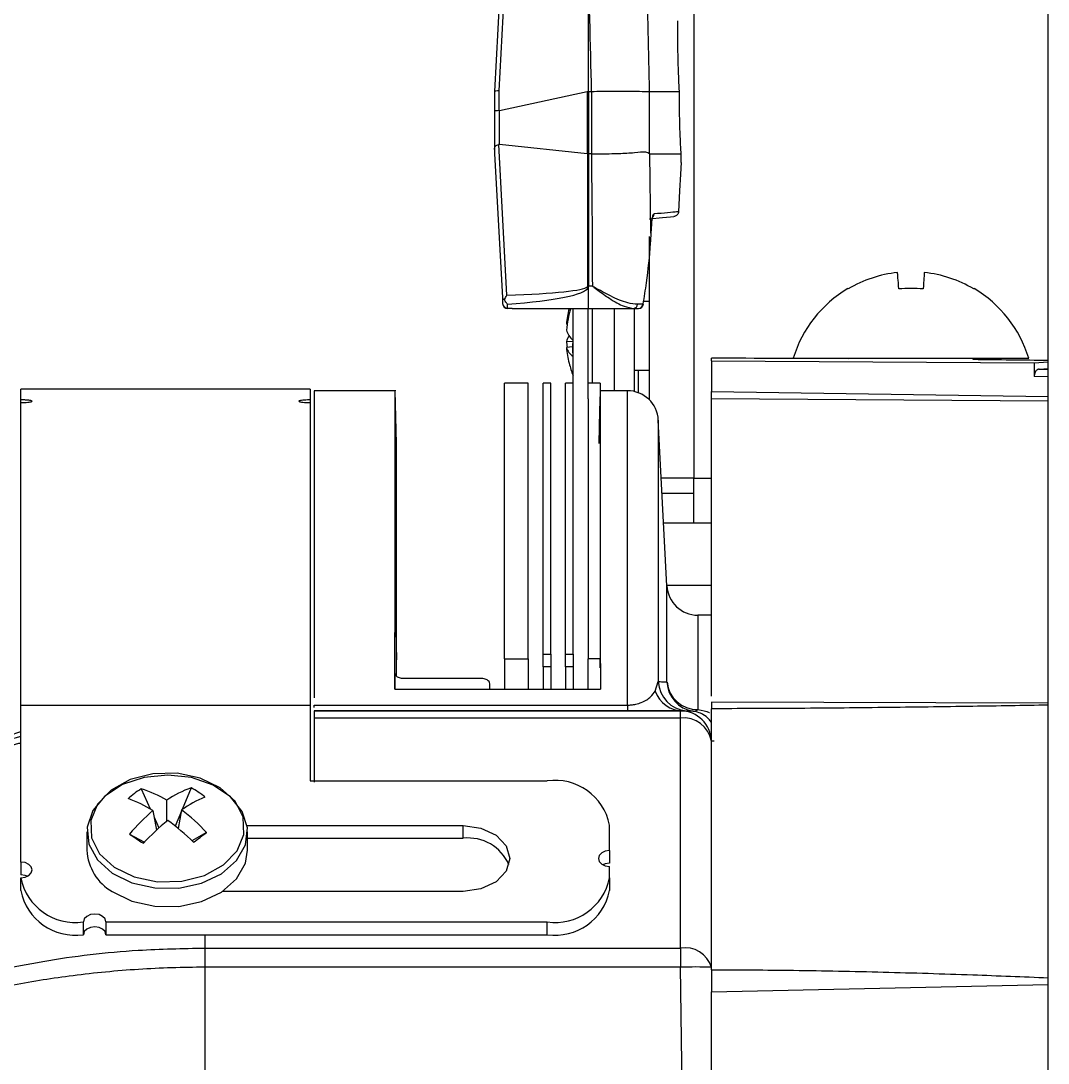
# Model space of a CAD drawing. Extents: x 2 to 136, y 1 to 99.
# Drawn here: x 101.47 to 103.529, y 47.302 to 49.391 of the extents above; entities that cross this region are included whole.
import ezdxf

# ---------------------------------------------------------------- set-up
doc = ezdxf.new("R2010")
doc.units = 0
doc.header["$MEASUREMENT"] = 0
doc.layers.add('OBJECT', color=7, linetype='CONTINUOUS')

msp = doc.modelspace()

# ---------------------------------------------------------------- linework, layer by layer
at = {"layer": 'OBJECT'}
for p, q in [((102.8194, 54.82), (102.8194, 48.475)), ((103.5294, 44.4974), (103.5294, 53.47)), ((102.4413, 49.6588), (102.4197, 49.25)), ((102.4292, 49.251), (102.4508, 49.6595)), ((102.6072, 49.5386), (102.6072, 49.2501)), ((102.4197, 49.25), (102.4197, 49.2108)), ((102.4197, 49.25), (102.4197, 49.25)), ((102.4292, 49.2114), (102.4292, 49.251)), ((102.4295, 49.2115), (102.6057, 49.2497)), ((102.6057, 49.2497), (102.6057, 49.1252)), ((102.6088, 49.125), (102.6088, 49.25)), ((102.6088, 49.25), (102.614, 49.25)), ((102.614, 49.25), (102.614, 49.125)), ((102.7306, 49.1255), (102.7306, 49.25)), ((102.7306, 49.25), (102.7306, 49.25)), ((102.7306, 49.25), (102.7902, 49.25)), ((102.4197, 49.2108), (102.4197, 49.1333)), ((102.4295, 49.1438), (102.4295, 49.2115)), ((102.4445, 48.8414), (102.4281, 49.1436)), ((102.6057, 49.1252), (102.4295, 49.1438)), ((102.4197, 49.1333), (102.4197, 49.125)), ((102.4197, 49.125), (102.4354, 48.8367)), ((102.6065, 49.1251), (102.608, 49.125)), ((102.6065, 48.8595), (102.6065, 49.1251)), ((102.608, 49.125), (102.608, 48.8595)), ((102.614, 49.125), (102.6088, 49.125)), ((102.7313, 49.125), (102.7306, 49.1255)), ((102.7331, 48.9658), (102.7313, 49.125)), ((102.7313, 49.125), (102.7936, 49.125)), ((102.7938, 49.1072), (102.7938, 49.1072)), ((102.7884, 49.0086), (102.7884, 49.0086)), ((102.7341, 48.9839), (102.7331, 48.9658)), ((102.7294, 48.9591), (102.7294, 48.6324)), ((102.6072, 48.8564), (102.6072, 48.815)), ((102.6165, 48.8595), (102.608, 48.8595)), ((103.1279, 48.8551), (103.1286, 48.8541)), ((102.7294, 48.829), (102.7178, 48.829)), ((102.446, 48.8151), (102.4457, 48.8234)), ((102.455, 48.815), (102.446, 48.8151)), ((102.455, 48.815), (102.6072, 48.815)), ((102.5772, 48.6335), (102.5772, 48.815)), ((102.6072, 48.815), (102.699, 48.815)), ((102.6072, 48.6335), (102.6072, 48.815)), ((102.616, 48.665), (102.616, 48.815)), ((102.6594, 48.815), (102.6594, 48.65)), ((102.699, 48.815), (102.7086, 48.815)), ((102.6994, 48.815), (102.6994, 48.6486)), ((102.717, 48.8236), (102.7064, 48.8233)), ((102.5653, 48.7832), (102.5639, 48.7833)), ((102.5639, 48.7486), (102.5765, 48.7494)), ((102.5761, 48.7382), (102.5639, 48.7367)), ((102.8544, 48.7097), (102.8544, 48.715)), ((102.8544, 48.7097), (103.5011, 48.7057)), ((102.8544, 48.7097), (102.8544, 48.6483)), ((103.0184, 48.715), (103.4904, 48.715)), ((103.1294, 48.715), (103.1294, 48.7143)), ((103.3794, 48.7123), (103.3794, 48.715)), ((103.5011, 48.7057), (103.5294, 48.7076)), ((103.5011, 48.7057), (103.5014, 48.6788)), ((102.6994, 48.691), (102.7294, 48.691)), ((102.7081, 48.6459), (102.7081, 48.691)), ((103.5112, 48.6933), (103.5294, 48.6945)), ((103.5112, 48.6933), (103.5294, 48.6928)), ((102.4874, 48.665), (102.4394, 48.665)), ((102.4394, 48.1128), (102.4394, 48.665)), ((102.4874, 48.1128), (102.4874, 48.665)), ((102.5323, 48.665), (102.5174, 48.665)), ((102.5174, 48.1217), (102.5174, 48.665)), ((102.5323, 48.1217), (102.5323, 48.665)), ((102.5772, 48.665), (102.5623, 48.665)), ((102.5623, 48.1217), (102.5623, 48.665)), ((102.6312, 48.665), (102.6072, 48.665)), ((102.6312, 48.665), (102.6312, 48.1128)), ((103.5294, 48.6781), (103.5014, 48.6788)), ((102.0504, 48.6529), (101.4704, 48.6529)), ((101.4704, 48.6316), (101.4704, 48.6529)), ((102.0504, 48.6529), (102.0504, 48.6316)), ((102.2207, 48.65), (102.0585, 48.65)), ((102.0585, 48.65), (102.0585, 48.0345)), ((102.2235, 48.5443), (102.2207, 48.6498)), ((102.6861, 48.65), (102.6312, 48.65)), ((102.6861, 48.0198), (102.6861, 48.65)), ((102.8544, 48.6483), (103.5294, 48.6385)), ((101.4704, 48.6262), (101.4704, 48.6316)), ((101.4704, 48.0199), (101.4704, 48.6262)), ((102.0504, 48.6316), (102.0504, 48.6262)), ((102.0504, 48.6262), (102.0504, 48.0199)), ((102.5772, 48.1217), (102.5772, 48.6335)), ((102.6072, 48.6335), (102.6072, 48.1128)), ((102.8544, 48.0376), (102.8544, 48.6337)), ((103.5294, 48.6288), (102.8544, 48.6337)), ((102.7654, 48.2588), (102.748, 48.5912)), ((102.748, 48.5912), (102.748, 48.0671)), ((102.2235, 48.1104), (102.2235, 48.545)), ((102.8194, 48.475), (102.7541, 48.475)), ((102.8194, 48.385), (102.8194, 48.475)), ((102.8194, 48.475), (102.8544, 48.475)), ((102.7557, 48.445), (102.8194, 48.445)), ((102.7588, 48.385), (102.8194, 48.385)), ((102.8194, 48.385), (102.8544, 48.385)), ((102.7653, 48.26), (102.8544, 48.26)), ((102.7654, 48.066), (102.7654, 48.2588)), ((102.2203, 48.2309), (102.2235, 48.1104)), ((102.8544, 48.2), (102.8273, 48.2)), ((102.8273, 48.2), (102.8273, 48.011)), ((102.5174, 48.1217), (102.5323, 48.1217)), ((102.5174, 48.0965), (102.5174, 48.1217)), ((102.5323, 48.1217), (102.5323, 48.0965)), ((102.5623, 48.1217), (102.5772, 48.1217)), ((102.5623, 48.0965), (102.5623, 48.1217)), ((102.5772, 48.1217), (102.5772, 48.0965)), ((102.2235, 48.1017), (102.2235, 48.1104)), ((102.2235, 48.1017), (102.2235, 48.1017)), ((102.2235, 48.0776), (102.2235, 48.1017)), ((102.4394, 48.1128), (102.4874, 48.1128)), ((102.4394, 48.1128), (102.4394, 48.052)), ((102.4874, 48.1128), (102.4874, 48.052)), ((102.5323, 48.0965), (102.5174, 48.0965)), ((102.5174, 48.0965), (102.5174, 48.052)), ((102.5323, 48.0965), (102.5323, 48.052)), ((102.5772, 48.0965), (102.5623, 48.0965)), ((102.5623, 48.0965), (102.5623, 48.052)), ((102.5772, 48.0965), (102.5772, 48.052)), ((102.6312, 48.1128), (102.6072, 48.1128)), ((102.6072, 48.052), (102.6072, 48.1128)), ((102.6312, 48.0948), (102.6312, 48.1128)), ((102.395, 48.0731), (102.2355, 48.0733)), ((102.4105, 48.052), (102.4102, 48.0628)), ((102.7418, 48.0478), (102.748, 48.0671)), ((102.2201, 48.052), (102.6319, 48.052)), ((101.4704, 47.7053), (101.4704, 48.0199)), ((101.4704, 48.0199), (102.0504, 48.0199)), ((102.0504, 48.0199), (102.0504, 47.8679)), ((102.0585, 48.0198), (102.6861, 48.0198)), ((102.0585, 48.0151), (102.0585, 48.0198)), ((102.6861, 48.0198), (102.6861, 48.0082)), ((103.5294, 48.0235), (102.8544, 48.0255)), ((102.8544, 47.4894), (102.8544, 48.0126)), ((102.0585, 48.0082), (102.7924, 48.0082)), ((102.0585, 48.0082), (102.0585, 47.9939)), ((102.0585, 48.0082), (102.0585, 48.0082)), ((102.6861, 48.0082), (102.0585, 48.0082)), ((102.7924, 47.9939), (102.0585, 47.9939)), ((102.0585, 47.9939), (102.0585, 47.8652)), ((102.7924, 48.0082), (102.7976, 48.0083)), ((102.7924, 47.9939), (102.7924, 48.0082)), ((102.7924, 47.5329), (102.7924, 47.9939)), ((102.8044, 48.008), (102.7976, 48.0083)), ((101.3463, 47.9255), (101.4704, 47.967)), ((102.8597, 47.9476), (102.8544, 47.9474)), ((102.0504, 47.8679), (102.5254, 47.8679)), ((101.7113, 47.8519), (101.7298, 47.8116)), ((101.8118, 47.854), (101.7935, 47.8103)), ((101.7632, 47.7875), (101.763, 47.8295)), ((101.7351, 47.8085), (101.7421, 47.7689)), ((101.7922, 47.8073), (101.7797, 47.7773)), ((101.7926, 47.8097), (101.786, 47.7722)), ((101.7375, 47.7949), (101.7472, 47.7737)), ((101.6029, 47.7659), (101.6029, 47.7289)), ((101.8425, 47.7646), (101.8132, 47.7481)), ((101.9239, 47.7785), (102.3569, 47.7785)), ((101.9249, 47.7289), (101.9249, 47.7659)), ((102.3569, 47.753), (102.3569, 47.7785)), ((102.6504, 47.7283), (102.6504, 47.7795)), ((101.6883, 47.7613), (101.718, 47.745)), ((101.9249, 47.753), (102.3569, 47.753)), ((102.6504, 47.7283), (102.6504, 47.7028)), ((101.4704, 47.7053), (101.4704, 47.6798)), ((102.6504, 47.6735), (102.6504, 47.6964)), ((101.4704, 47.648), (101.4704, 47.6735)), ((102.6504, 47.6735), (102.6504, 47.648)), ((102.3569, 47.6462), (101.8746, 47.6462)), ((101.5954, 47.5851), (101.5959, 47.5851)), ((101.5954, 47.5851), (101.5954, 47.5596)), ((101.5959, 47.5596), (101.5959, 47.5851)), ((101.6409, 47.5851), (102.5254, 47.5851)), ((101.6409, 47.5851), (101.6409, 47.5596)), ((102.5254, 47.5596), (102.5254, 47.5851)), ((101.5954, 47.5596), (101.5959, 47.5596)), ((101.6409, 47.5596), (102.5254, 47.5596)), ((101.8394, 47.5596), (101.8394, 47.5329)), ((101.8394, 47.5329), (101.8394, 47.4943)), ((101.8394, 47.5329), (102.7924, 47.5329)), ((102.7924, 47.5329), (102.7924, 47.4943)), ((101.8394, 47.4943), (101.8394, 47.2845)), ((102.7924, 47.4943), (101.8394, 47.4943)), ((102.7976, 47.159), (102.7924, 47.4943)), ((102.8544, 47.4449), (103.5294, 47.4598)), ((102.8544, 47.2772), (102.8544, 47.4449))]:
    msp.add_line(p, q, dxfattribs=at)
at = {"layer": 'OBJECT', "flags": 128}
for points in [[(102.7938, 49.1072), (102.7925, 49.0839), (102.7907, 49.051), (102.7884, 49.0086)], [(102.7306, 48.9949), (102.7563, 48.9972), (102.7725, 48.9986), (102.7793, 48.9992)], [(102.7334, 48.9658), (102.734, 48.9785), (102.7343, 48.9839)], [(102.7341, 48.9839), (102.7343, 48.9839), (102.7343, 48.9839)], [(102.7331, 48.9658), (102.7334, 48.9658), (102.7334, 48.9658)], [(103.23, 48.8541), (103.2296, 48.8605), (103.2291, 48.8663), (103.2287, 48.8714), (103.2284, 48.8759), (103.2281, 48.8797), (103.2279, 48.8828), (103.2277, 48.8853), (103.2276, 48.8871)], [(103.2811, 48.8871), (103.281, 48.8853), (103.2808, 48.8828), (103.2806, 48.8797), (103.2803, 48.8759), (103.28, 48.8714), (103.2796, 48.8663), (103.2792, 48.8605), (103.2787, 48.8541)], [(103.3801, 48.8541), (103.3804, 48.8545), (103.3807, 48.8548), (103.3808, 48.855), (103.3809, 48.8551)], [(102.4354, 48.8367), (102.4357, 48.8305), (102.4359, 48.8263), (102.436, 48.8245)], [(102.5639, 48.7486), (102.5646, 48.7416), (102.5653, 48.7368)], [(102.6312, 48.6481), (102.6302, 48.6094), (102.6285, 48.5442)], [(101.6535, 47.683), (101.693, 47.6637), (101.7387, 47.6535), (101.7867, 47.6532), (101.8327, 47.663), (101.8725, 47.6819), (101.9027, 47.7083), (101.9206, 47.7398), (101.9245, 47.7736), (101.9141, 47.8067), (101.8905, 47.8362), (101.8555, 47.8595), (101.8124, 47.8745), (101.765, 47.8797), (101.7175, 47.8749), (101.6741, 47.8604), (101.6387, 47.8375), (101.6144, 47.8083), (101.6034, 47.7752), (101.6066, 47.7414), (101.6239, 47.7097), (101.6535, 47.683)], [(101.6577, 47.6947), (101.6978, 47.6755), (101.7443, 47.6659), (101.7927, 47.6669), (101.8383, 47.6785), (101.8766, 47.6994), (101.9039, 47.7277), (101.9175, 47.7606), (101.916, 47.7949), (101.8996, 47.8271), (101.87, 47.8542), (101.83, 47.8735), (101.7835, 47.8831), (101.735, 47.8821), (101.6894, 47.8705), (101.6511, 47.8495), (101.6238, 47.8212), (101.6103, 47.7883), (101.6117, 47.7541), (101.6281, 47.7218), (101.6577, 47.6947)], [(102.3569, 47.7785), (102.3926, 47.7734), (102.423, 47.7591), (102.4432, 47.7377), (102.4504, 47.7124), (102.4432, 47.6871), (102.423, 47.6656), (102.3926, 47.6513), (102.3569, 47.6462)], [(101.6535, 47.646), (101.693, 47.6267), (101.7387, 47.6165), (101.7867, 47.6162), (101.8327, 47.626), (101.8725, 47.6449), (101.9027, 47.6713), (101.9206, 47.7028), (101.9249, 47.7289)], [(102.6504, 47.7283), (102.6417, 47.7271), (102.6345, 47.7236), (102.6296, 47.7184), (102.6279, 47.7124), (102.6296, 47.7063), (102.6345, 47.7011), (102.6417, 47.6977), (102.6504, 47.6964)], [(101.4704, 47.6735), (101.479, 47.6747), (101.4863, 47.6781), (101.4911, 47.6833), (101.4929, 47.6894), (101.4911, 47.6955), (101.4863, 47.7006), (101.479, 47.7041), (101.4704, 47.7053)], [(102.6504, 47.7028), (102.6417, 47.7016), (102.6369, 47.6996)], [(101.4839, 47.6767), (101.479, 47.6786), (101.4704, 47.6798)], [(101.6409, 47.5851), (101.6391, 47.5912), (101.6343, 47.5963), (101.627, 47.5998), (101.6184, 47.601), (101.6097, 47.5998), (101.6025, 47.5963), (101.5976, 47.5912), (101.5959, 47.5851)], [(101.6409, 47.5596), (101.6391, 47.5657), (101.6343, 47.5709), (101.627, 47.5743), (101.6184, 47.5755), (101.6097, 47.5743), (101.6025, 47.5709), (101.5976, 47.5657), (101.5959, 47.5596)]]:
    msp.add_lwpolyline(points, dxfattribs=at)
at = {"layer": 'OBJECT'}
for centre, radius, start, end in [((102.7294, 49.0048), 0.0101, 318.8477, 357.3899), ((103.2543, 48.6416), 0.2469, 96.217, 120.6029), ((103.2544, 48.6416), 0.2469, 59.397, 83.783), ((102.6972, 48.9511), 0.1305, 225.4916, 226.455), ((102.608, 48.9753), 0.1159, 269.2184, 269.9988), ((103.2544, 48.6434), 0.2466, 120.8571, 163.1157), ((103.2544, 48.5458), 0.3092, 85.4885, 94.5115), ((103.2544, 48.6434), 0.2466, 16.8843, 59.1429), ((102.446, 48.8251), 0.01, 183.1059, 269.191), ((102.446, 48.8251), 0.00999, 183.1446, 270.05), ((102.4459, 48.8157), 0.000648, 269.2043, 281.769), ((102.7666, 48.7535), 0.2035, 162.4081, 174.9558), ((102.7593, 48.7661), 0.1962, 165.615, 174.9746), ((102.6979, 48.8235), 0.00857, 277.2305, 358.6399), ((102.7079, 48.824), 0.00906, 274.3619, 357.1853), ((102.7086, 48.825), 0.01, 270, 350.7454), ((102.7192, 48.8345), 0.0111, 258.5186, 266.3385), ((102.606, 48.7842), 0.044, 196.9537, 228.1954), ((102.5979, 48.7395), 0.0352, 144.331, 164.9778), ((102.8174, 48.7352), 0.2413, 176.1519, 183.8481), ((102.5968, 48.747), 0.0345, 197.4615, 234.2794), ((102.7593, 48.7539), 0.1962, 185.0254, 194.3849), ((102.7832, 48.76), 0.2208, 194.3896, 201.1548), ((102.8544, -1.945), 50.66, 89.68898, 90), ((102.8544, -1.945), 50.66, 89.23656, 89.40622), ((102.6861, 48.588), 0.062, 3, 90), ((102.8273, 48.262), 0.062, 183, 270), ((102.8099, 48.0698), 0.062, 182.5109, 264.8716), ((102.8273, 48.069), 0.062, 182.7994, 260.9518), ((102.8255, 48.0713), 0.0603, 185.112, 271.7205), ((102.7982, 48.0682), 0.0599, 199.9391, 269.4293), ((102.7924, 47.9462), 0.062, 1.1518, 89.9956), ((102.7985, 47.9375), 0.0568, 10.0797, 96.1485), ((102.8187, 48.0205), 0.0128, 264.8306, 312.121), ((102.541, 47.7574), 0.1116, 11.4218, 98.0495), ((101.8125, 47.69), 0.1909, 122.0134, 131.8148), ((101.6486, 47.6366), 0.2242, 59.3224, 73.7603), ((101.8835, 47.651), 0.2153, 109.4641, 124.0334), ((101.7167, 47.6813), 0.1972, 51.5104, 61.1939), ((101.5948, 47.5788), 0.2692, 58.5879, 70.3695), ((101.9419, 47.5948), 0.2617, 113.0564, 124.7897), ((101.9864, 47.5125), 0.3883, 130.3341, 140.1593), ((101.5629, 47.5059), 0.3809, 42.7658, 52.8972), ((102.0919, 47.3925), 0.5139, 129.55, 137.0248), ((101.4708, 47.3894), 0.4959, 45.8155, 53.6481), ((100.3897, 49.6713), 2.3971, 306.5243, 307.3039), ((103.9101, 51.0694), 3.985, 236.1132, 236.5918), ((102.367, 47.6648), 0.0887, 23.0747, 96.5383), ((101.7038, 47.7337), 0.1011, 182.7052, 240.1438), ((101.5797, 47.6956), 0.1116, 191.4216, 278.0495), ((102.541, 47.6956), 0.1116, 261.9506, 348.5782), ((101.5797, 47.6701), 0.1116, 191.4217, 278.0494), ((102.541, 47.6701), 0.1116, 261.9507, 348.5781), ((102.8012, 47.478), 0.0556, 17.0333, 99.1637), ((102.8227, 46.5638), 0.9311, 88.0511, 91.8659)]:
    msp.add_arc(centre, radius, start, end, dxfattribs=at)
for centre, major_axis, ratio, start_param, end_param in [((100.5447, 45.2317), (0, 19.0675), 0.111038, 4.924724, 4.940236), ((102.4297, 49.2497), (0.01, -0.00026), 0.120424, 1.626333, 3.138416), ((102.6088, 50.228), (0.0064, 0.9787), 0.122438, 3.168969, 3.182058), ((102.6088, 50.2273), (0, 0.9773), 0.122785, 3.128502, 3.141593), ((102.614, 50.2273), (0, 0.9773), 0.122785, 3.141593, 3.144933), ((102.4297, 49.2108), (0.01, 0), 0.061163, 1.623156, 3.141593), ((102.4297, 49.293), (0.0005, 0.0816), 0.122438, 3.142789, 3.168969), ((102.4297, 49.1064), (-0.0006, 0.0374), 0.267094, 6.250695, 6.391296), ((102.6088, 48.6768), (-0.007, 0.4485), 0.267094, 6.244178, 6.250695), ((102.6088, 48.6772), (0, 0.4478), 0.267949, 0, 0.006511), ((102.614, 48.6772), (0, 0.4478), 0.267949, 6.278981, 6.283185), ((100.5447, 48.7672), (0, 7.8848), 0.262774, 4.724089, 4.75778), ((102.0369, 48.8672), (0.5695, -0.0078), 0.050872, 5.510552, 6.231217), ((102.0385, 48.875), (0.5695, -0.0157), 0.101686, 5.511659, 6.233323), ((102.0369, 48.8672), (0.5695, -0.0078), 0.050872, 6.231217, 6.283881), ((102.0385, 48.875), (0.5695, -0.0157), 0.101686, 6.233323, 6.285987)]:
    msp.add_ellipse(centre, major_axis=major_axis, ratio=ratio, start_param=start_param, end_param=end_param, dxfattribs=at)
for points, knots in [([(102.7306, 49.25), (102.7288, 49.3293), (102.7257, 49.4657), (102.7223, 49.6022), (102.7209, 49.6593)], [0, 0, 0, 0, 0.581449, 1, 1, 1, 1]), ([(102.7902, 49.25), (102.7894, 49.266), (102.788, 49.2979), (102.7871, 49.3407), (102.787, 49.3729), (102.7872, 49.3914), (102.7872, 49.3914), (102.7872, 49.3914)], [0, 0, 0, 0, 0.213189, 0.426374, 0.63981, 0.854211, 1, 1, 1, 1]), ([(102.6144, 49.25), (102.6279, 49.2503), (102.6548, 49.2508), (102.6905, 49.2507), (102.7179, 49.2499), (102.7264, 49.25), (102.7306, 49.25)], [0, 0, 0, 0, 0.253584, 0.507165, 0.760848, 1, 1, 1, 1]), ([(102.7937, 49.1252), (102.7932, 49.1343), (102.7922, 49.1526), (102.7907, 49.1947), (102.7902, 49.2289), (102.7902, 49.2475), (102.7902, 49.25)], [0, 0, 0, 0, 0.315107, 0.632944, 0.949791, 1, 1, 1, 1]), ([(102.4197, 49.1333), (102.4198, 49.1348), (102.4198, 49.1374), (102.421, 49.1399), (102.4231, 49.1415), (102.4256, 49.1426), (102.4274, 49.1433), (102.4281, 49.1436)], [0, 0, 0, 0, 0.2815028, 0.4771484, 0.6724625, 0.8784612, 1, 1, 1, 1]), ([(102.6145, 49.125), (102.6197, 49.1249), (102.6383, 49.1247), (102.6693, 49.1256), (102.7014, 49.1271), (102.7219, 49.1302), (102.7281, 49.1268), (102.7306, 49.1255)], [0, 0, 0, 0, 0.097508, 0.351331, 0.599304, 0.843154, 1, 1, 1, 1]), ([(102.7936, 49.125), (102.7936, 49.125), (102.7937, 49.125), (102.7937, 49.125), (102.7937, 49.1251), (102.7937, 49.1252), (102.7937, 49.1252)], [0, 0, 0, 0, 0.344886, 0.69197, 0.859659, 1, 1, 1, 1]), ([(102.7938, 49.1072), (102.7937, 49.1099), (102.7937, 49.1134), (102.7937, 49.123), (102.7936, 49.125)], [0, 0, 0, 0, 0.79181, 1, 1, 1, 1]), ([(102.7395, 49.0044), (102.739, 49.0041), (102.738, 49.0036), (102.7365, 48.9999), (102.7352, 48.9945), (102.7344, 48.9888), (102.7342, 48.9852), (102.7341, 48.9839)], [0, 0, 0, 0, 0.2190626, 0.4380204, 0.6592172, 0.8799982, 1, 1, 1, 1]), ([(102.7343, 48.9839), (102.7345, 48.9858), (102.7348, 48.9897), (102.7356, 48.9944), (102.7363, 48.9973), (102.7368, 48.9984), (102.7368, 48.9984), (102.7368, 48.9984)], [0, 0, 0, 0, 0.271922, 0.56306, 0.78177, 0.936438, 1, 1, 1, 1]), ([(102.7884, 49.0086), (102.7883, 49.0086), (102.7877, 49.0086), (102.7822, 49.0081), (102.7586, 49.006), (102.7395, 49.0044)], [0, 0, 0, 0, 0.0456532, 0.2282935, 1, 1, 1, 1]), ([(102.7884, 49.0086), (102.7883, 49.0075), (102.7879, 49.0053), (102.786, 49.0024), (102.7834, 49.0003), (102.781, 48.9994), (102.7797, 48.9993), (102.7793, 48.9992)], [0, 0, 0, 0, 0.2359137, 0.4718336, 0.7077527, 0.9254093, 1, 1, 1, 1]), ([(102.7331, 48.9658), (102.7327, 48.9591), (102.7306, 48.9259), (102.7259, 48.8783), (102.7193, 48.8378), (102.717, 48.8236)], [0, 0, 0, 0, 0.139683, 0.698663, 1, 1, 1, 1]), ([(102.7064, 48.8233), (102.7, 48.8239), (102.6837, 48.8254), (102.6536, 48.8386), (102.6296, 48.8517), (102.6177, 48.8588), (102.6166, 48.8594), (102.6165, 48.8595)], [0, 0, 0, 0, 0.244744, 0.626729, 0.967928, 0.996144, 1, 1, 1, 1]), ([(102.6165, 48.8595), (102.6166, 48.8594), (102.6176, 48.8586), (102.621, 48.856), (102.6321, 48.8475), (102.6525, 48.8332), (102.6779, 48.8183), (102.6926, 48.816), (102.699, 48.815)], [0, 0, 0, 0, 0.003659, 0.034965, 0.112488, 0.381452, 0.732442, 1, 1, 1, 1]), ([(102.4354, 48.8367), (102.4354, 48.8367), (102.4354, 48.8364), (102.4356, 48.8354), (102.4367, 48.834), (102.4384, 48.8331), (102.4395, 48.8327), (102.4398, 48.8326)], [0, 0, 0, 0, 0.017184, 0.202292, 0.556604, 0.898384, 1, 1, 1, 1]), ([(102.4398, 48.8326), (102.4413, 48.8354), (102.4428, 48.8383), (102.4444, 48.8414), (102.4445, 48.8414)], [0, 0, 0, 0, 0.980028, 1, 1, 1, 1]), ([(102.4457, 48.8234), (102.4456, 48.8234), (102.4442, 48.825), (102.4421, 48.8279), (102.4403, 48.8315), (102.4398, 48.8326)], [0, 0, 0, 0, 0.021184, 0.717124, 1, 1, 1, 1]), ([(103.5112, 48.6933), (103.5105, 48.6932), (103.5092, 48.693), (103.5072, 48.6919), (103.5056, 48.6905), (103.5038, 48.6883), (103.5025, 48.6857), (103.5016, 48.6822), (103.5015, 48.6802), (103.5014, 48.6788)], [0, 0, 0, 0, 0.152075, 0.292239, 0.422142, 0.539512, 0.75246, 0.836113, 1, 1, 1, 1]), ([(102.2203, 48.2309), (102.2204, 48.274), (102.2205, 48.3601), (102.2206, 48.4638), (102.2207, 48.5469), (102.2207, 48.607), (102.2207, 48.6401), (102.2207, 48.6539), (102.2207, 48.6499), (102.2207, 48.6498)], [0, 0, 0, 0, 0.164694, 0.329387, 0.498866, 0.668344, 0.833038, 0.997732, 1, 1, 1, 1]), ([(102.6312, 48.6481), (102.6312, 48.6473), (102.6312, 48.6457), (102.6313, 48.6146), (102.6313, 48.5609), (102.6314, 48.4825), (102.6315, 48.3745), (102.6316, 48.2352), (102.6318, 48.1133), (102.6319, 48.052)], [0, 0, 0, 0, 0.113769, 0.250999, 0.38823, 0.529447, 0.670665, 0.834511, 1, 1, 1, 1]), ([(102.8544, 48.6337), (102.8544, 48.634), (102.8544, 48.6344), (102.8544, 48.6359), (102.8544, 48.6375), (102.8544, 48.6393), (102.8544, 48.6414), (102.8544, 48.6443), (102.8544, 48.6467), (102.8544, 48.6483)], [0, 0, 0, 0, 0.22696, 0.339217, 0.451476, 0.56373, 0.675988, 0.788244, 1, 1, 1, 1]), ([(101.4704, 48.6262), (101.4729, 48.6262), (101.4779, 48.6263), (101.4846, 48.6268), (101.4897, 48.6275), (101.4927, 48.6284), (101.4932, 48.6293), (101.491, 48.6302), (101.4865, 48.6309), (101.4802, 48.6314), (101.4744, 48.6316), (101.4711, 48.6316), (101.4704, 48.6316)], [0, 0, 0, 0, 0.1063618, 0.2127134, 0.3194557, 0.426997, 0.5352335, 0.6437512, 0.7520407, 0.8597217, 0.9667095, 1, 1, 1, 1]), ([(102.0504, 48.6316), (102.0486, 48.6316), (102.0444, 48.6316), (102.0381, 48.6312), (102.0324, 48.6307), (102.0287, 48.6299), (102.0274, 48.629), (102.0288, 48.628), (102.0326, 48.6272), (102.0384, 48.6266), (102.0447, 48.6262), (102.0488, 48.6262), (102.0504, 48.6262)], [0, 0, 0, 0, 0.073488, 0.179791, 0.286365, 0.393528, 0.501387, 0.609762, 0.718227, 0.826269, 0.933534, 1, 1, 1, 1]), ([(102.2201, 48.052), (102.2201, 48.066), (102.2202, 48.0939), (102.2202, 48.1341), (102.2203, 48.1805), (102.2203, 48.2118), (102.2203, 48.2309)], [0, 0, 0, 0, 0.218765, 0.43753, 0.656295, 1, 1, 1, 1]), ([(102.2202, 48.0834), (102.2202, 48.0801), (102.2202, 48.0697), (102.2202, 48.0592), (102.2202, 48.052)], [0, 0, 0, 0, 0.3251, 1, 1, 1, 1]), ([(102.2355, 48.0733), (102.234, 48.0734), (102.231, 48.0736), (102.2269, 48.0749), (102.2235, 48.077), (102.2208, 48.0799), (102.2204, 48.0822), (102.2202, 48.0834)], [0, 0, 0, 0, 0.172842, 0.345192, 0.529672, 0.742964, 1, 1, 1, 1]), ([(102.4102, 48.0628), (102.41, 48.0642), (102.4095, 48.067), (102.4058, 48.0703), (102.4013, 48.0723), (102.3975, 48.073), (102.3954, 48.073), (102.395, 48.0731)], [0, 0, 0, 0, 0.29148, 0.560989, 0.754894, 0.949735, 1, 1, 1, 1]), ([(102.4102, 48.052), (102.4102, 48.0531), (102.4102, 48.0561), (102.4102, 48.0597), (102.4102, 48.0623), (102.4102, 48.0628)], [0, 0, 0, 0, 0.2818695, 0.8504501, 1, 1, 1, 1]), ([(102.748, 48.0671), (102.7503, 48.0669), (102.7571, 48.0666), (102.7621, 48.0662), (102.7654, 48.066)], [0, 0, 0, 0, 0.33844, 1, 1, 1, 1]), ([(102.6861, 48.0198), (102.6888, 48.0199), (102.6948, 48.0201), (102.705, 48.0219), (102.7207, 48.0271), (102.7336, 48.0362), (102.7392, 48.044), (102.7418, 48.0478)], [0, 0, 0, 0, 0.0643079, 0.144324, 0.2802279, 0.6533151, 1, 1, 1, 1]), ([(102.8544, 48.0255), (102.8544, 48.0256), (102.8544, 48.0258), (102.8544, 48.0194), (102.8544, 48.014), (102.8544, 48.0126)], [0, 0, 0, 0, 0.425021, 0.850044, 1, 1, 1, 1]), ([(103.5294, 48.0197), (103.479, 48.0189), (103.3689, 48.0171), (103.1988, 48.0148), (103.0242, 48.013), (102.9093, 48.0127), (102.8544, 48.0126)], [0, 0, 0, 0, 0.22394, 0.489698, 0.755953, 1, 1, 1, 1]), ([(102.7976, 48.0083), (102.788, 48.0082), (102.7748, 48.0082), (102.7397, 48.0082), (102.7129, 48.0082), (102.6938, 48.0082), (102.6861, 48.0082)], [0, 0, 0, 0, 0.4849631, 0.6758982, 0.8683927, 1, 1, 1, 1]), ([(102.8176, 48.0078), (102.817, 48.0078), (102.814, 48.0079), (102.8095, 48.008), (102.8052, 48.008), (102.8044, 48.008)], [0, 0, 0, 0, 0.1690993, 0.845499, 1, 1, 1, 1]), ([(102.8544, 47.9848), (102.8528, 47.9874), (102.8492, 47.9931), (102.8396, 47.9998), (102.8296, 48.0051), (102.8208, 48.0071), (102.8176, 48.0078)], [0, 0, 0, 0, 0.293555, 0.667633, 0.881098, 1, 1, 1, 1]), ([(102.8273, 48.011), (102.8359, 48.0095), (102.8447, 48.0079), (102.8503, 48.0051), (102.8504, 48.005)], [0, 0, 0, 0, 0.969908, 1, 1, 1, 1]), ([(101.3395, 47.9122), (101.3395, 47.9122), (101.3797, 47.9273), (101.4227, 47.9444), (101.4675, 47.9567), (101.4704, 47.9575)], [0, 0, 0, 0, 0.000018, 0.935388, 1, 1, 1, 1]), ([(101.4704, 47.9438), (101.4673, 47.943), (101.4213, 47.9306), (101.3772, 47.9136), (101.336, 47.8977)], [0, 0, 0, 0, 0.0663721, 1, 1, 1, 1]), ([(101.3383, 47.4688), (101.3964, 47.4823), (101.5143, 47.5096), (101.6852, 47.5297), (101.7948, 47.532), (101.8394, 47.5329)], [0, 0, 0, 0, 0.365392, 0.741453, 1, 1, 1, 1]), ([(101.8394, 47.4943), (101.8394, 47.4943), (101.795, 47.4943), (101.706, 47.4915), (101.5774, 47.4789), (101.4551, 47.4601), (101.3786, 47.4421), (101.3412, 47.4341), (101.3412, 47.4341)], [0, 0, 0, 0, 0.0000046, 0.2588995, 0.5177956, 0.7589014, 0.9999956, 1, 1, 1, 1]), ([(102.8544, 47.4894), (102.9093, 47.4892), (103.0242, 47.4887), (103.1988, 47.485), (103.3689, 47.4798), (103.479, 47.4754), (103.5294, 47.4734)], [0, 0, 0, 0, 0.24402, 0.510283, 0.77599, 1, 1, 1, 1]), ([(102.8544, 47.4894), (102.8544, 47.4838), (102.8544, 47.4725), (102.8544, 47.4563), (102.8544, 47.4473), (102.8544, 47.4449)], [0, 0, 0, 0, 0.425024, 0.850045, 1, 1, 1, 1])]:
    msp.add_open_spline(points, degree=3, knots=knots, dxfattribs=at)

doc.saveas('drawing.dxf')
